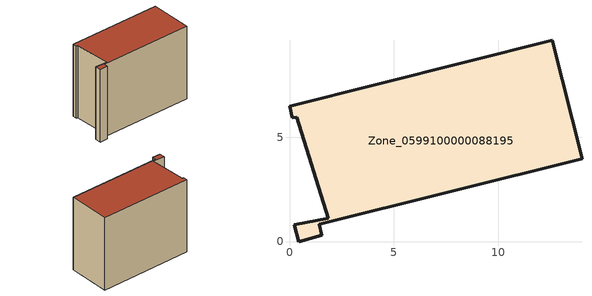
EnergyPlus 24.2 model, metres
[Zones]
Zone_0599100000088195
 floor ground (C_G): 0.35,5.97 0.14,5.94 0,6.49 12.59,9.64 14.02,3.96 1.43,0.82 1.55,0.3 0.44,0 0.23,0.81 1.85,1.11 z0
 wall outside (C_F): 0.14,5.94 0.35,5.97 1.85,1.11 0.23,0.81 0.44,0 1.55,0.3 1.43,0.82 14.02,3.96 12.59,9.64 0,6.49 0.14,5.94 z0:10.41
 roof outside (C_R): 1.43,0.82 14.02,3.96 12.59,9.64 0,6.49 0.14,5.94 0.35,5.97 1.85,1.11 0.23,0.81 0.44,0 1.55,0.3 z10.41
[BUILDING]
Pand.0599100000088195: North Axis=0; Terrain=City; Loads Convergence Tolerance Value=0.04; Temperature Convergence Tolerance Value=0.4; Solar Distribution=FullExterior; Maximum Number of Warmup Days=25; Minimum Number of Warmup Days=1
[Site:Location]
Rotterdam.The.Hague.AP_ZH_NLD Design_Conditions: Latitude=51.96; Longitude=4.45; Time Zone=1; Elevation=-4.5
[SITE:GROUNDTEMPERATURE:BUILDINGSURFACE]
18, 18, 18, 18, 18, 18, 18, 18, 18, 18, 18, 18
[MATERIAL] Thermal Absorptance=0.9; Solar Absorptance=0.7; Visible Absorptance=0.7
Name | Roughness | Thickness | Conductivity | Density | Specific Heat
G.TC.1992-2005 | MediumSmooth | 0.15 | 0.06 | 540 | 1210
F.TC.1992-2005 | Rough | 0.3 | 0.12 | 1920 | 840
R.TC.1992-2005 | MediumRough | 0.2 | 0.08 | 1500 | 1000
[CONSTRUCTION]
C_G: G.TC.1992-2005
C_F: F.TC.1992-2005
C_R: R.TC.1992-2005
[ZONE]
Zone_0599100000088195: Type=1; Multiplier=1; Ceiling Height=Autocalculate; Volume=Autocalculate; Floor Area=autocalculate; Part of Total Floor Area=Yes
[ZONEINFILTRATION:DESIGNFLOWRATE]
Infil_Zone_0599100000088195: Zone or ZoneList or Space or SpaceList=Zone_0599100000088195; Schedule=AlwaysOn; Design Flow Rate Calculation Method=Flow/Area; Flow Rate per Floor Area=0.0015; Constant Term Coefficient=1; Temperature Term Coefficient=0; Velocity Term Coefficient=0; Velocity Squared Term Coefficient=0
[HVACTEMPLATE:ZONE:IDEALLOADSAIRSYSTEM]
Zone_0599100000088195: Maximum Heating Supply Air Temperature=50; Minimum Cooling Supply Air Temperature=13; Maximum Heating Supply Air Humidity Ratio=0.0156; Minimum Cooling Supply Air Humidity Ratio=0.0077; Heating Limit=NoLimit; Cooling Limit=NoLimit; Dehumidification Control Type=ConstantSensibleHeatRatio; Cooling Sensible Heat Ratio=0.7; Dehumidification Setpoint=60; Humidification Control Type=None; Humidification Setpoint=30; Outdoor Air Method=None; Outdoor Air Flow Rate per Person=0.00944; Outdoor Air Flow Rate per Zone Floor Area=0; Outdoor Air Flow Rate per Zone=0; Demand Controlled Ventilation Type=None; Outdoor Air Economizer Type=NoEconomizer; Heat Recovery Type=None; Sensible Heat Recovery Effectiveness=0.7; Latent Heat Recovery Effectiveness=0.65
[ZONECONTROL:THERMOSTAT]
ThermostatControl_Zone_0599100000088195: Zone or ZoneList=Zone_0599100000088195; Control Type Schedule=DualSetpointControlType; Control 1=Thermostat_Zone_0599100000088195; Temperature Difference Between Cutout And Setpoint=0
[THERMOSTATSETPOINT:DUALSETPOINT]
Thermostat_Zone_0599100000088195: Heating Setpoint Temperature Schedule=HeatingSetpoint_Zone_0599100000088195; Cooling Setpoint Temperature Schedule=CoolingSetpoint_Zone_0599100000088195
[SCHEDULE:COMPACT]
HeatingSetpoint_Zone_0599100000088195: Through: 12/31, For: AllDays, Until: 24:00, 21
CoolingSetpoint_Zone_0599100000088195: Through: 12/31, For: AllDays, Until: 24:00, 24
DualSetpointControlType: Through: 12/31, For: AllDays, Until: 24:00, 4
AlwaysOn: Through: 12/31, For: AllDays, Until: 24:00, 1
